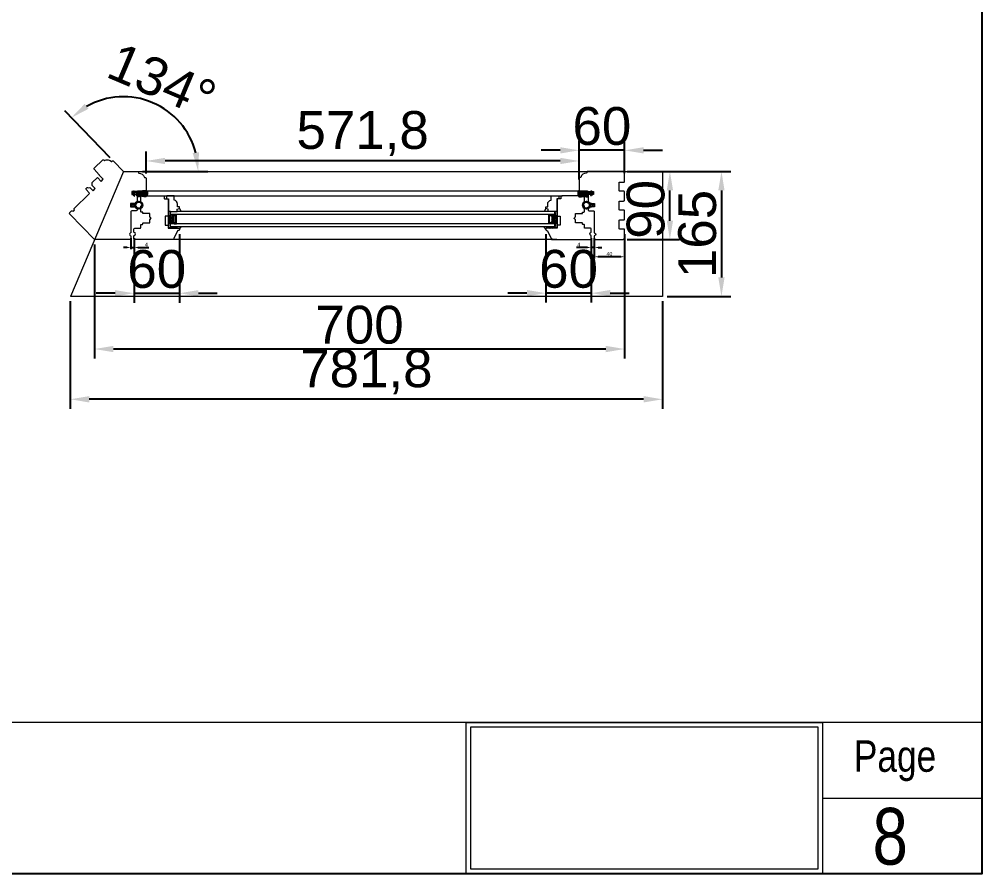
# Model space of a CAD drawing. Header units: millimetres. Extents: x 0 to 182016, y 11 to 3710.
# Drawn here: x 45855 to 47126, y 11 to 1140 of the extents above; entities that cross this region are included whole.
import ezdxf

# ---------------------------------------------------------------- set-up
doc = ezdxf.new("R2010")
doc.units = ezdxf.units.MM
doc.linetypes.add('ACAD_ISO03W100', pattern=[30, 12, -18])
for name, color, linetype, lineweight in [('Matmenys', 10, 'Continuous', 20), ('OTHER', 251, 'Continuous', 13), ('Stakta', 7, 'Continuous', 25), ('Testinės profilio linijos', 7, 'Continuous', 5)]:
    doc.layers.add(name, color=color, linetype=linetype, lineweight=lineweight)
doc.layers.add('Stiklo paketas', color=7, linetype='Continuous')
doc.styles.get("Standard").update_dxf_attribs({"font": 'arial.ttf'})
doc.dimstyles.new('2', dxfattribs={"dimscale": 2, "dimtxt": 2.5, "dimasz": 2.5, "dimexe": 1.25, "dimexo": 0.625, "dimtad": 1, "dimtxsty": 'Standard', "dimcen": 2.5, "dimadec": 0, "dimazin": 0, "dimtfac": 1, "dimtmove": 0, "dimatfit": 3, "dimfxl": 1, "dimarcsym": 0})
doc.dimstyles.new('Padidinti matmenys', dxfattribs={"dimscale": 10, "dimtxt": 5, "dimasz": 2.5, "dimexe": 1.25, "dimexo": 0.625, "dimtad": 1, "dimdec": 1, "dimtxsty": 'Standard', "dimcen": 2.5, "dimadec": 0, "dimazin": 0, "dimtfac": 1, "dimtdec": 1, "dimtmove": 0, "dimatfit": 3, "dimfxl": 1, "dimarcsym": 0})
picture_1 = doc.add_image_def('image1.jpeg', size_in_pixel=(1233, 506))

# ---------------------------------------------------------------- blocks, each defined once
blk = doc.blocks.new('*D1718')
at = {"layer": 'Defpoints', "color": 0, "transparency": 16777216}
for p in [(46614, 851.6), (46654, 857.1), (46614, 826)]:
    blk.add_point(p, dxfattribs=at)
at = {"layer": 'Matmenys', "color": 0, "lineweight": -2, "transparency": 16777216}
for p, q in [((46654, 855.9), (46654, 823.5)), ((46614, 850.4), (46614, 823.5)), ((46649, 826), (46619, 826))]:
    blk.add_line(p, q, dxfattribs=at)
at = {"layer": 'Matmenys', "color": 0, "transparency": 16777216}
for points in [[(46619, 826.8), (46619, 825.1), (46614, 826)], [(46649, 826.8), (46649, 825.1), (46654, 826)]]:
    blk.add_solid(points, dxfattribs=at)
at = {"layer": 'Matmenys', "color": 0, "lineweight": 5, "transparency": 16777216, "insert": (46634, 829.8), "char_height": 5, "attachment_point": 5}
blk.add_mtext('40', dxfattribs=at)
blk = doc.blocks.new('*D1719')
at = {"color": 0, "lineweight": -2, "transparency": 16777216}
for p, q in [((46594, 927.9), (46594, 979.1)), ((46654, 936.4), (46654, 979.1)), ((46569, 966.6), (46544, 966.6)), ((46654, 966.6), (46594, 966.6)), ((46679, 966.6), (46704, 966.6))]:
    blk.add_line(p, q, dxfattribs=at)
at = {"color": 0, "transparency": 16777216}
for points in [[(46569, 970.7), (46569, 962.4), (46594, 966.6)], [(46679, 970.7), (46679, 962.4), (46654, 966.6)]]:
    blk.add_solid(points, dxfattribs=at)
at = {"layer": 'Defpoints', "color": 0, "transparency": 16777216}
for p in [(46594, 966.6), (46654, 930.1), (46594, 921.6)]:
    blk.add_point(p, dxfattribs=at)
at = {"color": 0, "lineweight": 5, "transparency": 16777216, "insert": (46624, 998.4), "char_height": 50, "attachment_point": 5}
blk.add_mtext('60', dxfattribs=at)
blk = doc.blocks.new('*D1720')
at = {"color": 0, "lineweight": -2, "transparency": 16777216}
for p, q in [((46550, 855.9), (46550, 765.4)), ((46610, 845.6), (46610, 765.4)), ((46525, 777.9), (46500, 777.9)), ((46610, 777.9), (46550, 777.9)), ((46635, 777.9), (46660, 777.9))]:
    blk.add_line(p, q, dxfattribs=at)
at = {"color": 0, "transparency": 16777216}
for points in [[(46525, 782.1), (46525, 773.8), (46550, 777.9)], [(46635, 782.1), (46635, 773.8), (46610, 777.9)]]:
    blk.add_solid(points, dxfattribs=at)
at = {"layer": 'Defpoints', "color": 0, "transparency": 16777216}
for p in [(46550, 862.1), (46610, 851.9), (46550, 777.9)]:
    blk.add_point(p, dxfattribs=at)
at = {"color": 0, "lineweight": 5, "transparency": 16777216, "insert": (46580, 809.7), "char_height": 50, "attachment_point": 5}
blk.add_mtext('60', dxfattribs=at)
blk = doc.blocks.new('*D1721')
at = {"color": 0, "lineweight": -2, "transparency": 16777216}
for p, q in [((46657.2, 938.6), (46726.3, 938.6)), ((46713.8, 873.6), (46713.8, 913.6)), ((46657.2, 848.6), (46726.3, 848.6))]:
    blk.add_line(p, q, dxfattribs=at)
at = {"color": 0, "transparency": 16777216}
for points in [[(46709.7, 913.6), (46718, 913.6), (46713.8, 938.6)], [(46709.7, 873.6), (46718, 873.6), (46713.8, 848.6)]]:
    blk.add_solid(points, dxfattribs=at)
at = {"layer": 'Defpoints', "color": 0, "transparency": 16777216}
for p in [(46651, 938.6), (46713.8, 938.6), (46651, 848.6)]:
    blk.add_point(p, dxfattribs=at)
at = {"color": 0, "lineweight": 5, "transparency": 16777216, "insert": (46682, 888.6), "char_height": 50, "attachment_point": 5, "rotation": 90}
blk.add_mtext('90', dxfattribs=at)
blk = doc.blocks.new('*D1722')
at = {"layer": 'Defpoints', "color": 0, "transparency": 16777216}
for p in [(46610, 851.9), (46614, 851.6), (46610, 838.3)]:
    blk.add_point(p, dxfattribs=at)
at = {"layer": 'Matmenys', "color": 0, "lineweight": -2, "transparency": 16777216}
for p, q in [((46610, 850.6), (46610, 835.8)), ((46614, 850.4), (46614, 835.8)), ((46605, 838.3), (46590.6, 838.3)), ((46614, 838.3), (46610, 838.3)), ((46619, 838.3), (46624, 838.3))]:
    blk.add_line(p, q, dxfattribs=at)
at = {"layer": 'Matmenys', "color": 0, "transparency": 16777216}
for points in [[(46605, 839.1), (46605, 837.4), (46610, 838.3)], [(46619, 839.1), (46619, 837.4), (46614, 838.3)]]:
    blk.add_solid(points, dxfattribs=at)
at = {"layer": 'Matmenys', "color": 0, "lineweight": 5, "transparency": 16777216, "insert": (46593.5, 842), "char_height": 5, "attachment_point": 5}
blk.add_mtext('4', dxfattribs=at)
blk = doc.blocks.new('*D1723')
at = {"color": 0, "lineweight": -2, "transparency": 16777216}
for p, q in [((46066.2, 855.9), (46066.2, 765.3)), ((46006.2, 845.6), (46006.2, 765.3)), ((45981.2, 777.8), (45956.2, 777.8)), ((46006.2, 777.8), (46066.2, 777.8)), ((46091.2, 777.8), (46116.2, 777.8))]:
    blk.add_line(p, q, dxfattribs=at)
at = {"color": 0, "transparency": 16777216}
for points in [[(45981.2, 781.9), (45981.2, 773.6), (46006.2, 777.8)], [(46091.2, 781.9), (46091.2, 773.6), (46066.2, 777.8)]]:
    blk.add_solid(points, dxfattribs=at)
at = {"layer": 'Defpoints', "color": 0, "transparency": 16777216}
for p in [(46006.2, 851.9), (46066.2, 862.1), (46066.2, 777.8)]:
    blk.add_point(p, dxfattribs=at)
at = {"color": 0, "lineweight": 5, "transparency": 16777216, "insert": (46036.2, 809.5), "char_height": 50, "attachment_point": 5}
blk.add_mtext('60', dxfattribs=at)
blk = doc.blocks.new('*D1724')
at = {"layer": 'Defpoints', "color": 0, "transparency": 16777216}
for p in [(46002.2, 851.6), (46006.2, 851.6), (46006.2, 838.3)]:
    blk.add_point(p, dxfattribs=at)
at = {"layer": 'Matmenys', "color": 0, "lineweight": -2, "transparency": 16777216}
for p, q in [((46002.2, 850.4), (46002.2, 835.8)), ((46006.2, 850.4), (46006.2, 835.8)), ((45997.2, 838.3), (45992.2, 838.3)), ((46002.2, 838.3), (46006.2, 838.3)), ((46011.2, 838.3), (46025.6, 838.3))]:
    blk.add_line(p, q, dxfattribs=at)
at = {"layer": 'Matmenys', "color": 0, "transparency": 16777216}
for points in [[(45997.2, 839.1), (45997.2, 837.4), (46002.2, 838.3)], [(46011.2, 839.1), (46011.2, 837.4), (46006.2, 838.3)]]:
    blk.add_solid(points, dxfattribs=at)
at = {"layer": 'Matmenys', "color": 0, "lineweight": 5, "transparency": 16777216, "insert": (46022.6, 842), "char_height": 5, "attachment_point": 5}
blk.add_mtext('4', dxfattribs=at)
blk = doc.blocks.new('*D1727')
at = {"color": 0, "lineweight": -2, "transparency": 16777216}
for p, q in [((46022.2, 935.9), (46022.2, 965)), ((46594, 935.9), (46594, 965)), ((46569, 952.5), (46047.2, 952.5))]:
    blk.add_line(p, q, dxfattribs=at)
at = {"color": 0, "transparency": 16777216}
for points in [[(46047.2, 956.7), (46047.2, 948.4), (46022.2, 952.5)], [(46569, 956.7), (46569, 948.4), (46594, 952.5)]]:
    blk.add_solid(points, dxfattribs=at)
at = {"layer": 'Defpoints', "color": 0, "transparency": 16777216}
for p in [(46022.2, 952.5), (46022.2, 929.6), (46594, 929.6)]:
    blk.add_point(p, dxfattribs=at)
at = {"color": 0, "lineweight": 5, "transparency": 16777216, "insert": (46308.1, 988.8), "char_height": 50, "attachment_point": 5}
blk.add_mtext('571,8', dxfattribs=at)
blk = doc.blocks.new('*D2090')
at = {"color": 0, "lineweight": -2, "transparency": 16777216}
for p, q in [((46710.2, 938.6), (46794.4, 938.6)), ((46781.9, 913.6), (46781.9, 798.6)), ((46710.2, 773.6), (46794.4, 773.6))]:
    blk.add_line(p, q, dxfattribs=at)
at = {"color": 0, "transparency": 16777216}
for points in [[(46777.7, 913.6), (46786, 913.6), (46781.9, 938.6)], [(46777.7, 798.6), (46786, 798.6), (46781.9, 773.6)]]:
    blk.add_solid(points, dxfattribs=at)
at = {"layer": 'Defpoints', "color": 0, "transparency": 16777216}
for p in [(46704, 938.6), (46704, 773.6), (46781.9, 773.6)]:
    blk.add_point(p, dxfattribs=at)
at = {"color": 0, "lineweight": 5, "transparency": 16777216, "insert": (46750.1, 856.1), "char_height": 50, "attachment_point": 5, "rotation": 90}
blk.add_mtext('165', dxfattribs=at)
blk = doc.blocks.new('*D1728')
at = {"color": 0, "lineweight": -2, "transparency": 16777216}
for p, q in [((45954, 842.4), (45954, 691.6)), ((46654, 845.4), (46654, 691.6)), ((46629, 704.1), (45979, 704.1))]:
    blk.add_line(p, q, dxfattribs=at)
at = {"color": 0, "transparency": 16777216}
for points in [[(45979, 708.3), (45979, 699.9), (45954, 704.1)], [(46629, 708.3), (46629, 699.9), (46654, 704.1)]]:
    blk.add_solid(points, dxfattribs=at)
at = {"layer": 'Defpoints', "color": 0, "transparency": 16777216}
for p in [(46654, 851.6), (45954, 848.6), (45954, 704.1)]:
    blk.add_point(p, dxfattribs=at)
at = {"color": 0, "lineweight": 5, "transparency": 16777216, "insert": (46304, 735.9), "char_height": 50, "attachment_point": 5}
blk.add_mtext('700', dxfattribs=at)
blk = doc.blocks.new('*D2092')
at = {"color": 0, "lineweight": -2, "ltscale": 0.1, "transparency": 16777216}
for p, q in [((45974.6, 956.8), (45914.8, 1018.7)), ((46017.4, 938.6), (46103.5, 938.6))]:
    blk.add_line(p, q, dxfattribs=at)
blk.add_arc((45992.2, 938.6), 98.8, 14.5306, 119.4694, dxfattribs=at)
at = {"color": 0, "ltscale": 0.1, "transparency": 16777216}
for points in [[(45946, 1021.4), (45941.1, 1028), (45923.5, 1009.7)], [(46092, 964), (46083.7, 962.9), (46091, 938.6)]]:
    blk.add_solid(points, dxfattribs=at)
at = {"layer": 'Defpoints', "color": 0, "ltscale": 0.1, "transparency": 16777216}
for p in [(46062.5, 1008.1), (45979, 952.3), (45992.2, 938.6), (45992.2, 938.6), (46011.2, 938.6)]:
    blk.add_point(p, dxfattribs=at)
at = {"color": 0, "ltscale": 0.1, "transparency": 16777216, "insert": (46043.2, 1058.9), "char_height": 50, "attachment_point": 5, "rotation": 337}
blk.add_mtext('134°', dxfattribs=at)
blk = doc.blocks.new('*D2093')
at = {"color": 0, "lineweight": -2, "ltscale": 0.1, "transparency": 16777216}
for p, q in [((45922.1, 767.4), (45922.1, 625.2)), ((46704, 767.4), (46704, 625.2)), ((46679, 637.7), (45947.1, 637.7))]:
    blk.add_line(p, q, dxfattribs=at)
at = {"color": 0, "ltscale": 0.1, "transparency": 16777216}
for points in [[(45947.1, 641.9), (45947.1, 633.5), (45922.1, 637.7)], [(46679, 641.9), (46679, 633.5), (46704, 637.7)]]:
    blk.add_solid(points, dxfattribs=at)
at = {"layer": 'Defpoints', "color": 0, "ltscale": 0.1, "transparency": 16777216}
for p in [(45922.1, 773.6), (46704, 773.6), (45922.1, 637.7)]:
    blk.add_point(p, dxfattribs=at)
at = {"color": 0, "ltscale": 0.1, "transparency": 16777216, "insert": (46313, 674), "char_height": 50, "attachment_point": 5}
blk.add_mtext('781,8', dxfattribs=at)

msp = doc.modelspace()

# ---------------------------------------------------------------- hatches: boundary and pattern name
at = {"lineweight": 0}
h = msp.add_hatch(dxfattribs=at)
h.set_pattern_fill('HEX', color=256, scale=0.25, angle=90, style=0)
h.set_pattern_definition([(90, (23999.5813, -12037.7661), (1.374815, -4e-16), [0.79375, -1.5875]), (330, (23999.5813, -12037.7661), (-0.6874075, -1.190624716), [0.79375, -1.5875]), (30, (23999.5813, -12036.9724), (0.6874075, -1.190624716), [0.79375, -1.5875])])
h.paths.add_polyline_path([(46054.1688712, 869.6421489), (46059.1688712, 869.6421489), (46057.1688712, 871.6421489), (46057.1688712, 879.6421489), (46059.1688712, 881.6421489), (46054.1688712, 881.642858)])
h = msp.add_hatch(dxfattribs=at)
h.set_pattern_fill('JIS_WOOD', color=256, angle=90, style=0)
h.set_pattern_definition([(45, (23999.58135, -12037.76614), (0.5, -0.5), [])])
h.paths.add_polyline_path([(46057.1688712, 879.6421489), (46057.1688712, 871.6421489), (46059.1688712, 869.6421489), (46062.1688712, 869.6421489), (46062.1866047, 881.6787315), (46059.1688712, 881.6421489)])
h.paths.add_polyline_path([(46058.1688712, 872.0563625), (46058.1688712, 879.2279353), (46059.5830848, 880.6421489), (46061.1688712, 880.6421489), (46061.1688712, 870.6421489), (46059.5830848, 870.6421489)], flags=16)
h = msp.add_hatch(dxfattribs=at)
h.set_pattern_fill('JIS_WOOD', color=256, angle=90, style=0)
h.set_pattern_definition([(45, (23895.29254, -12037.76614), (0.5, -0.5), [])])
h.paths.add_polyline_path([(46558.957768, 879.6421489), (46558.957768, 871.6421489), (46556.957768, 869.6421489), (46553.957768, 869.6421489), (46553.9400346, 881.6787315), (46556.957768, 881.6421489)])
h.paths.add_polyline_path([(46557.957768, 872.0563625), (46557.957768, 879.2279353), (46556.5435544, 880.6421489), (46554.957768, 880.6421489), (46554.957768, 870.6421489), (46556.5435544, 870.6421489)], flags=16)
h = msp.add_hatch(dxfattribs=at)
h.set_pattern_fill('HEX', color=256, scale=0.25, angle=90, style=0)
h.set_pattern_definition([(90, (23895.2925, -12037.7661), (1.374815, -4e-16), [0.79375, -1.5875]), (330, (23895.2925, -12037.7661), (-0.6874075, -1.190624716), [0.79375, -1.5875]), (30, (23895.2925, -12036.9724), (0.6874075, -1.190624716), [0.79375, -1.5875])])
h.paths.add_polyline_path([(46561.957768, 869.6421489), (46556.957768, 869.6421489), (46558.957768, 871.6421489), (46558.957768, 879.6421489), (46556.957768, 881.6421489), (46561.957768, 881.642858)])
at = {"lineweight": 0, "ltscale": 0.5}
h = msp.add_hatch(dxfattribs=at)
h.set_pattern_fill('ANSI37', color=256, scale=0.5, angle=90, style=0)
h.set_pattern_definition([(135, (42343.3524, 863.6429), (-1.122532, -1.122532), []), (225, (42343.3524, 863.6429), (1.122532, -1.122532), [])])
h.paths.add_polyline_path([(46063.1688712, 865.642858), (46054.1688712, 865.642858), (46054.1688712, 863.642858), (46063.1688712, 863.642858)])
h = msp.add_hatch(dxfattribs=at)
h.set_pattern_fill('ANSI37', color=256, scale=0.5, angle=90, style=0)
h.set_pattern_definition([(135, (42239.0636, 863.6429), (-1.122532, -1.122532), []), (225, (42239.0636, 863.6429), (1.122532, -1.122532), [])])
h.paths.add_polyline_path([(46552.957768, 865.642858), (46561.957768, 865.642858), (46561.957768, 863.642858), (46552.957768, 863.642858)])
at = {"layer": 'Matmenys'}
h = msp.add_hatch(dxfattribs=at)
h.set_pattern_fill('ANSI37', color=252, scale=0.5, angle=-93.5893456117, style=0)
h.set_pattern_definition([(311.4106544, (39217.3152, -271281.5436), (1.190606082, 1.0500540025), []), (41.4106544, (39217.3152, -271281.5436), (-1.0500540025, 1.190606082), [])])
edge = h.paths.add_edge_path()
edge.add_arc((46020.2547194, 911.7625878), 0.1, 363.5893456117, 453.5893456117, ccw=False)
edge.add_line((46020.3545233, 911.7688483), (46020.4516065, 910.2211625))
edge.add_arc((46020.701116, 910.2368138), 0.25, 183.5893456117, 363.5893456117)
edge.add_line((46020.9506256, 910.252465), (46020.82224, 912.29917))
edge.add_arc((46020.7224361, 912.2929095), 0.1, 363.5893456117, 453.589345619)
edge.add_line((46020.7161756, 912.3927133), (46020.7114307, 912.4683563))
edge.add_line((46020.7114307, 912.4683563), (46022.6932316, 912.5926707))
edge.add_spline(control_points=[(46022.6932316, 912.5926707), (46022.7723901, 912.5808683), (46022.8423817, 912.5696928), (46022.9261325, 912.5478989), (46022.9496969, 912.538513), (46022.9735799, 912.5258182), (46022.9816395, 912.5195689), (46023.0061273, 912.4939801), (46023.0250202, 912.4647431), (46023.0587235, 912.3604233), (46023.0718455, 912.2874911), (46023.0915476, 912.0345081), (46023.0810493, 911.8206739), (46023.0617212, 911.3781955), (46023.0572458, 911.1588666), (46023.0561696, 910.7389757), (46023.0592016, 910.5358896), (46023.071912, 909.9456823), (46023.0850885, 909.5776321), (46023.0848268, 908.8244507), (46023.0663305, 908.4477009), (46022.9631441, 907.8545964), (46022.9032501, 907.6270254), (46022.7502145, 907.2299242), (46022.6674651, 907.0581366), (46022.4634649, 906.7169688), (46022.3433501, 906.5507662), (46022.075905, 906.2596064), (46021.9282313, 906.1360264), (46021.6470468, 905.9763077), (46021.5117505, 905.9287538), (46021.2104517, 905.8691488), (46021.0468517, 905.8584455), (46020.4622549, 905.8721894), (46019.9983393, 905.9669436), (46019.1058432, 906.1386858), (46018.6787629, 906.2223804), (46017.6004143, 906.4335667), (46016.9423637, 906.5673008), (46015.9492618, 906.6922268), (46015.6456607, 906.7227207), (46015.0236171, 906.7470561), (46014.707713, 906.7395154), (46014.1585048, 906.6546311), (46013.9224214, 906.5932924), (46013.52177, 906.4208321), (46013.3631374, 906.3259836), (46013.0644787, 906.1417152), (46012.9230214, 906.0518577), (46012.6212385, 905.8957746), (46012.4561858, 905.8258045), (46012.0910641, 905.7060733), (46011.890114, 905.6630707), (46011.5506974, 905.639172), (46011.4087119, 905.6523778), (46011.2134912, 905.7124171), (46011.1481634, 905.7491573), (46011.0214401, 905.8577064), (46010.9622622, 905.9297725), (46010.8051847, 906.1938601), (46010.723685, 906.4349684), (46010.6070677, 906.9853794), (46010.5705362, 907.2935745), (46010.5172647, 907.8897923), (46010.4980422, 908.1773433), (46010.4546828, 908.7078331), (46010.4325466, 908.9560916), (46010.3963323, 909.3608939), (46010.3822458, 909.5182972), (46010.3541238, 909.8422296), (46010.3390877, 910.0205469), (46010.2708027, 910.3234139), (46010.2351677, 910.4412359), (46010.1395709, 910.6537147), (46010.086424, 910.7476295), (46009.9677832, 910.8928232), (46009.912161, 910.9478414), (46009.7883938, 911.0369333), (46009.7247667, 911.0698127), (46009.6059027, 911.1179809), (46009.5488257, 911.1348622), (46009.4482453, 911.1608061), (46009.4038497, 911.1705236), (46009.3628534, 911.1795596)], knot_values=[0, 0, 0, 0, 0.2245066002, 0.2245066002, 0.377043448, 0.377043448, 0.5295802957, 0.5295802957, 0.8082977366, 0.8082977366, 1.0870151774, 1.0870151774, 1.6244414062, 1.6244414062, 2.161867635, 2.161867635, 2.6992938638, 2.6992938638, 3.7741463214, 3.7741463214, 5.0334406395, 5.0334406395, 5.8656302806, 5.8656302806, 6.5060139406, 6.5060139406, 7.1463976006, 7.1463976006, 7.7996240151, 7.7996240151, 8.3563201169, 8.3563201169, 8.9130162187, 8.9130162187, 10.239934143, 10.239934143, 11.5668520673, 11.5668520673, 13.5970761059, 13.5970761059, 14.4582175179, 14.4582175179, 15.3193589298, 15.3193589298, 15.9856015553, 15.9856015553, 16.5061017172, 16.5061017172, 17.0266018791, 17.0266018791, 17.547102041, 17.547102041, 18.1672448488, 18.1672448488, 18.7176261004, 18.7176261004, 19.1465766047, 19.1465766047, 19.5755271091, 19.5755271091, 20.3898249977, 20.3898249977, 21.2041228863, 21.2041228863, 21.9655448497, 21.9655448497, 22.7269668131, 22.7269668131, 23.2229068178, 23.2229068178, 23.7188468224, 23.7188468224, 24.0184411081, 24.0184411081, 24.2549295987, 24.2549295987, 24.4119994701, 24.4119994701, 24.5501072405, 24.5501072405, 24.6882150108, 24.6882150108, 24.8099116426, 24.8099116426, 24.8099116426, 24.8099116426], degree=3, periodic=0)
edge.add_line((46009.3628534, 911.1795596), (46020.2484589, 911.8623916))
h = msp.add_hatch(dxfattribs=at)
h.set_pattern_fill('ANSI37', color=252, scale=0.5, angle=-180, style=0)
h.set_pattern_definition([(225, (-217077.8418, -1098570.0491), (1.1225320151, -1.1225320151), []), (315, (-217077.8418, -1098570.0491), (1.1225320151, 1.1225320151), [])])
edge = h.paths.add_edge_path()
edge.add_arc((46595.8719198, 911.7625878), 0.1, 86.4106543883, 176.4106543883)
edge.add_line((46595.772116, 911.7688483), (46595.6750328, 910.2211625))
edge.add_arc((46595.4255232, 910.2368138), 0.25, 176.4106543883, 356.4106543883, ccw=False)
edge.add_line((46595.1760136, 910.252465), (46595.3043993, 912.29917))
edge.add_arc((46595.4042031, 912.2929095), 0.1, 86.410654381, 176.4106543883, ccw=False)
edge.add_line((46595.4104636, 912.3927133), (46595.4152085, 912.4683563))
edge.add_line((46595.4152085, 912.4683563), (46593.4334076, 912.5926707))
edge.add_spline(control_points=[(46593.4334076, 912.5926707), (46593.3542491, 912.5808683), (46593.2842575, 912.5696928), (46593.2005067, 912.5478989), (46593.1769424, 912.538513), (46593.1530593, 912.5258182), (46593.1449997, 912.5195689), (46593.1205119, 912.4939801), (46593.101619, 912.4647431), (46593.0679157, 912.3604233), (46593.0547937, 912.2874911), (46593.0350916, 912.0345081), (46593.0455899, 911.8206739), (46593.0649181, 911.3781955), (46593.0693934, 911.1588666), (46593.0704696, 910.7389757), (46593.0674376, 910.5358896), (46593.0547272, 909.9456823), (46593.0415508, 909.5776321), (46593.0418125, 908.8244507), (46593.0603088, 908.4477009), (46593.1634951, 907.8545964), (46593.2233892, 907.6270254), (46593.3764248, 907.2299242), (46593.4591742, 907.0581366), (46593.6631743, 906.7169688), (46593.7832892, 906.5507662), (46594.0507343, 906.2596064), (46594.1984079, 906.1360264), (46594.4795925, 905.9763077), (46594.6148887, 905.9287538), (46594.9161876, 905.8691488), (46595.0797876, 905.8584455), (46595.6643844, 905.8721894), (46596.1282999, 905.9669436), (46597.020796, 906.1386858), (46597.4478763, 906.2223804), (46598.5262249, 906.4335667), (46599.1842755, 906.5673008), (46600.1773774, 906.6922268), (46600.4809785, 906.7227207), (46601.1030222, 906.7470561), (46601.4189262, 906.7395154), (46601.9681345, 906.6546311), (46602.2042179, 906.5932924), (46602.6048693, 906.4208321), (46602.7635018, 906.3259836), (46603.0621606, 906.1417152), (46603.2036178, 906.0518577), (46603.5054007, 905.8957746), (46603.6704534, 905.8258045), (46604.0355752, 905.7060733), (46604.2365252, 905.6630707), (46604.5759419, 905.639172), (46604.7179273, 905.6523778), (46604.913148, 905.7124171), (46604.9784758, 905.7491573), (46605.1051992, 905.8577064), (46605.164377, 905.9297725), (46605.3214546, 906.1938601), (46605.4029543, 906.4349684), (46605.5195716, 906.9853794), (46605.5561031, 907.2935745), (46605.6093746, 907.8897923), (46605.628597, 908.1773433), (46605.6719565, 908.7078331), (46605.6940926, 908.9560916), (46605.730307, 909.3608939), (46605.7443934, 909.5182972), (46605.7725155, 909.8422296), (46605.7875516, 910.0205469), (46605.8558366, 910.3234139), (46605.8914716, 910.4412359), (46605.9870683, 910.6537147), (46606.0402153, 910.7476295), (46606.158856, 910.8928232), (46606.2144782, 910.9478414), (46606.3382454, 911.0369333), (46606.4018725, 911.0698127), (46606.5207365, 911.1179809), (46606.5778136, 911.1348622), (46606.678394, 911.1608061), (46606.7227896, 911.1705236), (46606.7637859, 911.1795596)], knot_values=[0, 0, 0, 0, 0.2245066002, 0.2245066002, 0.377043448, 0.377043448, 0.5295802957, 0.5295802957, 0.8082977366, 0.8082977366, 1.0870151774, 1.0870151774, 1.6244414062, 1.6244414062, 2.161867635, 2.161867635, 2.6992938638, 2.6992938638, 3.7741463214, 3.7741463214, 5.0334406395, 5.0334406395, 5.8656302806, 5.8656302806, 6.5060139406, 6.5060139406, 7.1463976006, 7.1463976006, 7.7996240151, 7.7996240151, 8.3563201169, 8.3563201169, 8.9130162187, 8.9130162187, 10.239934143, 10.239934143, 11.5668520673, 11.5668520673, 13.5970761059, 13.5970761059, 14.4582175179, 14.4582175179, 15.3193589298, 15.3193589298, 15.9856015553, 15.9856015553, 16.5061017172, 16.5061017172, 17.0266018791, 17.0266018791, 17.547102041, 17.547102041, 18.1672448488, 18.1672448488, 18.7176261004, 18.7176261004, 19.1465766047, 19.1465766047, 19.5755271091, 19.5755271091, 20.3898249977, 20.3898249977, 21.2041228863, 21.2041228863, 21.9655448497, 21.9655448497, 22.7269668131, 22.7269668131, 23.2229068178, 23.2229068178, 23.7188468224, 23.7188468224, 24.0184411081, 24.0184411081, 24.2549295987, 24.2549295987, 24.4119994701, 24.4119994701, 24.5501072405, 24.5501072405, 24.6882150108, 24.6882150108, 24.8099116426, 24.8099116426, 24.8099116426, 24.8099116426], degree=3, periodic=0)
edge.add_line((46606.7637859, 911.1795596), (46595.8781803, 911.8623916))

# ---------------------------------------------------------------- linework, layer by layer
at = {"lineweight": 5}
for p, q in [((45992.1688712, 938.642858), (45922.1305266, 773.642858)), ((46703.957768, 938.642858), (46703.957768, 773.642858)), ((46703.957768, 773.642858), (45922.1305266, 773.642858))]:
    msp.add_line(p, q, dxfattribs=at)
for p, q in [((46005.7609843, 912.4564378), (46004.730643, 911.3899731)), ((46004.730643, 911.3899731), (46004.7619455, 910.8909539)), ((46004.7619455, 910.8909539), (46004.9092314, 910.9001929)), ((46004.9092314, 910.9001929), (46005.8926779, 906.5531024)), ((46005.4146938, 910.9318995), (46020.2484589, 911.8623916)), ((46005.4146938, 910.9318995), (46005.6518887, 909.8834364)), ((46006.508625, 912.5033358), (46005.4579117, 911.4355932)), ((46005.4579117, 911.4355932), (46020.7161756, 912.3927133)), ((46005.6518887, 909.8834364), (46006.1395647, 909.9937638)), ((46005.7609843, 912.4564378), (46006.508625, 912.5033358)), ((46005.8926779, 906.5531024), (46006.8680299, 906.7737573)), ((46006.1395647, 909.9937638), (46006.8680299, 906.7737573)), ((46020.3545233, 911.7688483), (46020.4516065, 910.2211625)), ((46020.7161756, 912.3927133), (46020.7114307, 912.4683563)), ((46020.82224, 912.29917), (46020.9506256, 910.252465)), ((46595.3043993, 912.29917), (46595.1760136, 910.252465)), ((46595.4104636, 912.3927133), (46595.4152085, 912.4683563)), ((46610.6687275, 911.4355932), (46595.4104636, 912.3927133)), ((46595.772116, 911.7688483), (46595.6750328, 910.2211625)), ((46610.7119454, 910.9318995), (46595.8781803, 911.8623916)), ((46609.9870746, 909.9937638), (46609.2586094, 906.7737573)), ((46610.2339613, 906.5531024), (46609.2586094, 906.7737573)), ((46610.3656549, 912.4564378), (46609.6180143, 912.5033358)), ((46609.6180143, 912.5033358), (46610.6687275, 911.4355932)), ((46610.4747506, 909.8834364), (46609.9870746, 909.9937638)), ((46611.2174078, 910.9001929), (46610.2339613, 906.5531024)), ((46610.3656549, 912.4564378), (46611.3959962, 911.3899731)), ((46610.7119454, 910.9318995), (46610.4747506, 909.8834364)), ((46611.3646938, 910.8909539), (46611.2174078, 910.9001929)), ((46611.3959962, 911.3899731), (46611.3646938, 910.8909539))]:
    msp.add_line(p, q)
at = {"color": 1}
for p, q in [((46022.7374718, 912.8893907), (46007.4126564, 911.928096)), ((46022.6932316, 912.5926707), (46007.4582869, 911.6370134)), ((46009.2982806, 910.8865914), (46007.5378293, 910.7761619)), ((46593.3891674, 912.8893907), (46608.7139828, 911.928096)), ((46593.4334076, 912.5926707), (46608.6683524, 911.6370134)), ((46606.8283587, 910.8865914), (46608.58881, 910.7761619))]:
    msp.add_line(p, q, dxfattribs=at)
at = {"lineweight": 0}
for p, q in [((46054.1688712, 885.6421489), (46051.1688712, 864.6421489)), ((46051.1688712, 885.6421489), (46054.1688712, 864.6421489)), ((46066.1688712, 889.642858), (46068.4555363, 885.642858)), ((46549.957768, 889.642858), (46547.6711029, 885.642858)), ((46561.957768, 885.6421489), (46564.957768, 864.6421489)), ((46564.957768, 885.6421489), (46561.957768, 864.6421489)), ((46054.1688712, 863.642858), (46054.1688712, 866.642858)), ((46063.1688712, 863.642858), (46063.1688712, 865.642858)), ((46066.1688712, 862.642858), (46068.4555363, 865.642858)), ((46549.957768, 862.642858), (46547.6711029, 865.642858)), ((46552.957768, 863.642858), (46552.957768, 865.642858)), ((46561.957768, 863.642858), (46561.957768, 866.642858)), ((47125.5945936, 210.9357406), (43425.1343092, 210.9357406)), ((46915.2536132, 110.9233004), (47125.5945936, 110.9233004))]:
    msp.add_line(p, q, dxfattribs=at)
msp.add_lwpolyline([(47125.5945936, 3710.4502728), (47125.5945936, 10.9108603), (41626.2792508, 10.9108603), (41626.2792508, 3710.4502728)], close=True)
for points in [[(46059.1688712, 900.642858), (46059.1688712, 906.642858), (46050.1688712, 906.642858, 0.4142135624), (46049.1688712, 905.642858), (46049.1688712, 902.642858), (46051.6688712, 902.642858), (46051.6688712, 885.642858), (46063.1688712, 885.642858), (46063.1688712, 888.642858), (46066.1688712, 889.642858), (46066.1688712, 892.142858), (46063.6688712, 892.142858), (46063.6688712, 895.6679208, 0.3851703882), (46059.1688712, 900.642858)], [(46556.957768, 900.642858), (46556.957768, 906.642858), (46565.957768, 906.642858, -0.4142135624), (46566.957768, 905.642858), (46566.957768, 902.642858), (46564.457768, 902.642858), (46564.457768, 885.642858), (46552.957768, 885.642858), (46552.957768, 888.642858), (46549.957768, 889.642858), (46549.957768, 892.142858), (46552.457768, 892.142858), (46552.457768, 895.6679208, -0.3851703882), (46556.957768, 900.642858)]]:
    msp.add_lwpolyline(points, format="xyb", dxfattribs=at)
for points in [[(46051.1688712, 885.6421489), (46051.1688712, 864.6421489), (46054.1688712, 864.6421489), (46054.1688712, 885.6421489)], [(46057.1688712, 879.6421489), (46057.1688712, 871.6421489), (46059.1688712, 869.6421489), (46062.1688712, 869.6421489), (46062.1688712, 881.6421489), (46059.1688712, 881.6421489)], [(46058.1688712, 879.2279353), (46058.1688712, 872.0563625), (46059.5830848, 870.6421489), (46061.1688712, 870.6421489), (46061.1688712, 880.6421489), (46059.5830848, 880.6421489)], [(46558.957768, 879.6421489), (46558.957768, 871.6421489), (46556.957768, 869.6421489), (46553.957768, 869.6421489), (46553.957768, 881.6421489), (46556.957768, 881.6421489)], [(46557.957768, 879.2279353), (46557.957768, 872.0563625), (46556.5435544, 870.6421489), (46554.957768, 870.6421489), (46554.957768, 880.6421489), (46556.5435544, 880.6421489)], [(46564.957768, 885.6421489), (46564.957768, 864.6421489), (46561.957768, 864.6421489), (46561.957768, 885.6421489)]]:
    msp.add_lwpolyline(points, close=True, dxfattribs=at)
at = {"lineweight": 5}
msp.add_lwpolyline([(46444.9422456, 10.9108603), (46444.9422456, 210.9357406), (46915.2536132, 210.9357406), (46915.2536132, 10.9108603), (46430.7153315, 10.9108603)], dxfattribs=at)
at = {"color": 18, "linetype": 'ByBlock', "true_color": 0x000000}
for centre, radius in [((46012.5613854, 894.1417924), 4.85), ((46012.5613854, 894.1417924), 4.25), ((46603.5652539, 894.1417924), 4.85), ((46603.5652539, 894.1417924), 4.25)]:
    msp.add_circle(centre, radius, dxfattribs=at)
for centre, radius, start, end in [((46020.2547194, 911.7625878), 0.1, 3.5893456092, 93.5893456125), ((46020.701116, 910.2368138), 0.25, 183.5893456092, 3.5893456092), ((46020.7224361, 912.2929095), 0.1, 3.5893456092, 93.5893456125), ((46595.4255232, 910.2368138), 0.25, 176.4106543908, 356.4106543908), ((46595.4042031, 912.2929095), 0.1, 86.4106543875, 176.4106543908), ((46595.8719198, 911.7625878), 0.1, 86.4106543875, 176.4106543908)]:
    msp.add_arc(centre, radius, start, end)
at = {"color": 1}
for points in [[(46022.7374718, 912.8893907), (46023.0989722, 912.798894), (46023.3685131, 911.5250355), (46022.8801237, 906.8326625), (46021.836926, 905.7426563), (46019.6734541, 905.7240399), (46017.9754143, 906.0544138), (46015.8099734, 906.4013301), (46013.7732517, 906.2019013), (46012.945007, 905.7257324), (46011.0904668, 905.445469), (46010.1980209, 908.1576475), (46010.0708534, 909.6365232), (46009.952882, 910.323791), (46009.6506764, 910.7656764), (46009.2982806, 910.8865914)], [(46593.3891674, 912.8893907), (46593.027667, 912.798894), (46592.7581262, 911.5250355), (46593.2465155, 906.8326625), (46594.2897133, 905.7426563), (46596.4531851, 905.7240399), (46598.1512249, 906.0544138), (46600.3166658, 906.4013301), (46602.3533875, 906.2019013), (46603.1816322, 905.7257324), (46605.0361724, 905.445469), (46605.9286183, 908.1576475), (46606.0557858, 909.6365232), (46606.1737572, 910.323791), (46606.4759629, 910.7656764), (46606.8283587, 910.8865914)]]:
    msp.add_spline(points, degree=3, dxfattribs=at)
for points in [[(46022.6932316, 912.5926707), (46022.7723901, 912.5808683), (46022.8423817, 912.5696928), (46022.9261325, 912.5478989), (46022.9496969, 912.538513), (46022.9735799, 912.5258182), (46022.9816395, 912.5195689), (46023.0061273, 912.4939801), (46023.0250202, 912.4647431), (46023.0587235, 912.3604233), (46023.0718455, 912.2874911), (46023.0915476, 912.0345081), (46023.0810493, 911.8206739), (46023.0617212, 911.3781955), (46023.0572458, 911.1588666), (46023.0561696, 910.7389757), (46023.0592016, 910.5358896), (46023.071912, 909.9456823), (46023.0850885, 909.5776321), (46023.0848268, 908.8244507), (46023.0663305, 908.4477009), (46022.9631441, 907.8545964), (46022.9032501, 907.6270254), (46022.7502145, 907.2299242), (46022.6674651, 907.0581366), (46022.4634649, 906.7169688), (46022.3433501, 906.5507662), (46022.075905, 906.2596064), (46021.9282313, 906.1360264), (46021.6470468, 905.9763077), (46021.5117505, 905.9287538), (46021.2104517, 905.8691488), (46021.0468517, 905.8584455), (46020.4622549, 905.8721894), (46019.9983393, 905.9669436), (46019.1058432, 906.1386858), (46018.6787629, 906.2223804), (46017.6004143, 906.4335667), (46016.9423637, 906.5673008), (46015.9492618, 906.6922268), (46015.6456607, 906.7227207), (46015.0236171, 906.7470561), (46014.707713, 906.7395154), (46014.1585048, 906.6546311), (46013.9224214, 906.5932924), (46013.52177, 906.4208321), (46013.3631374, 906.3259836), (46013.0644787, 906.1417152), (46012.9230214, 906.0518577), (46012.6212385, 905.8957746), (46012.4561858, 905.8258045), (46012.0910641, 905.7060733), (46011.890114, 905.6630707), (46011.5506974, 905.639172), (46011.4087119, 905.6523778), (46011.2134912, 905.7124171), (46011.1481634, 905.7491573), (46011.0214401, 905.8577064), (46010.9622622, 905.9297725), (46010.8051847, 906.1938601), (46010.723685, 906.4349684), (46010.6070677, 906.9853794), (46010.5705362, 907.2935745), (46010.5172647, 907.8897923), (46010.4980422, 908.1773433), (46010.4546828, 908.7078331), (46010.4325466, 908.9560916), (46010.3963323, 909.3608939), (46010.3822458, 909.5182972), (46010.3541238, 909.8422296), (46010.3390877, 910.0205469), (46010.2708027, 910.3234139), (46010.2351677, 910.4412359), (46010.1395709, 910.6537147), (46010.086424, 910.7476295), (46009.9677832, 910.8928232), (46009.912161, 910.9478414), (46009.7883938, 911.0369333), (46009.7247667, 911.0698127), (46009.6059027, 911.1179809), (46009.5488257, 911.1348622), (46009.4482453, 911.1608061), (46009.4038497, 911.1705236), (46009.3628534, 911.1795596)], [(46593.4334076, 912.5926707), (46593.3542491, 912.5808683), (46593.2842575, 912.5696928), (46593.2005067, 912.5478989), (46593.1769424, 912.538513), (46593.1530593, 912.5258182), (46593.1449997, 912.5195689), (46593.1205119, 912.4939801), (46593.101619, 912.4647431), (46593.0679157, 912.3604233), (46593.0547937, 912.2874911), (46593.0350916, 912.0345081), (46593.0455899, 911.8206739), (46593.0649181, 911.3781955), (46593.0693934, 911.1588666), (46593.0704696, 910.7389757), (46593.0674376, 910.5358896), (46593.0547272, 909.9456823), (46593.0415508, 909.5776321), (46593.0418125, 908.8244507), (46593.0603088, 908.4477009), (46593.1634951, 907.8545964), (46593.2233892, 907.6270254), (46593.3764248, 907.2299242), (46593.4591742, 907.0581366), (46593.6631743, 906.7169688), (46593.7832892, 906.5507662), (46594.0507343, 906.2596064), (46594.1984079, 906.1360264), (46594.4795925, 905.9763077), (46594.6148887, 905.9287538), (46594.9161876, 905.8691488), (46595.0797876, 905.8584455), (46595.6643844, 905.8721894), (46596.1282999, 905.9669436), (46597.020796, 906.1386858), (46597.4478763, 906.2223804), (46598.5262249, 906.4335667), (46599.1842755, 906.5673008), (46600.1773774, 906.6922268), (46600.4809785, 906.7227207), (46601.1030222, 906.7470561), (46601.4189262, 906.7395154), (46601.9681345, 906.6546311), (46602.2042179, 906.5932924), (46602.6048693, 906.4208321), (46602.7635018, 906.3259836), (46603.0621606, 906.1417152), (46603.2036178, 906.0518577), (46603.5054007, 905.8957746), (46603.6704534, 905.8258045), (46604.0355752, 905.7060733), (46604.2365252, 905.6630707), (46604.5759419, 905.639172), (46604.7179273, 905.6523778), (46604.913148, 905.7124171), (46604.9784758, 905.7491573), (46605.1051992, 905.8577064), (46605.164377, 905.9297725), (46605.3214546, 906.1938601), (46605.4029543, 906.4349684), (46605.5195716, 906.9853794), (46605.5561031, 907.2935745), (46605.6093746, 907.8897923), (46605.628597, 908.1773433), (46605.6719565, 908.7078331), (46605.6940926, 908.9560916), (46605.730307, 909.3608939), (46605.7443934, 909.5182972), (46605.7725155, 909.8422296), (46605.7875516, 910.0205469), (46605.8558366, 910.3234139), (46605.8914716, 910.4412359), (46605.9870683, 910.6537147), (46606.0402153, 910.7476295), (46606.158856, 910.8928232), (46606.2144782, 910.9478414), (46606.3382454, 911.0369333), (46606.4018725, 911.0698127), (46606.5207365, 911.1179809), (46606.5778136, 911.1348622), (46606.678394, 911.1608061), (46606.7227896, 911.1705236), (46606.7637859, 911.1795596)]]:
    msp.add_open_spline(points, degree=3, knots=[0, 0, 0, 0, 0.2245066002, 0.2245066002, 0.377043448, 0.377043448, 0.5295802957, 0.5295802957, 0.8082977366, 0.8082977366, 1.0870151774, 1.0870151774, 1.6244414062, 1.6244414062, 2.161867635, 2.161867635, 2.6992938638, 2.6992938638, 3.7741463214, 3.7741463214, 5.0334406395, 5.0334406395, 5.8656302806, 5.8656302806, 6.5060139406, 6.5060139406, 7.1463976006, 7.1463976006, 7.7996240151, 7.7996240151, 8.3563201169, 8.3563201169, 8.9130162187, 8.9130162187, 10.239934143, 10.239934143, 11.5668520673, 11.5668520673, 13.5970761059, 13.5970761059, 14.4582175179, 14.4582175179, 15.3193589298, 15.3193589298, 15.9856015553, 15.9856015553, 16.5061017172, 16.5061017172, 17.0266018791, 17.0266018791, 17.547102041, 17.547102041, 18.1672448488, 18.1672448488, 18.7176261004, 18.7176261004, 19.1465766047, 19.1465766047, 19.5755271091, 19.5755271091, 20.3898249977, 20.3898249977, 21.2041228863, 21.2041228863, 21.9655448497, 21.9655448497, 22.7269668131, 22.7269668131, 23.2229068178, 23.2229068178, 23.7188468224, 23.7188468224, 24.0184411081, 24.0184411081, 24.2549295987, 24.2549295987, 24.4119994701, 24.4119994701, 24.5501072405, 24.5501072405, 24.6882150108, 24.6882150108, 24.8099116426, 24.8099116426, 24.8099116426, 24.8099116426], dxfattribs=at)
at = {"layer": 'OTHER'}
for points in [[(46007.7581755, 893.5317663), (46006.3422667, 893.5317663), (46006.3422667, 891.8864849), (46005.8165845, 891.8864849), (46005.0732436, 893.5317663), (46004.2806239, 893.5317663), (46004.2806239, 891.8864849), (46004.0617331, 891.8864849), (46002.5588519, 894.1417924), (46004.0617331, 896.3971), (46004.2806239, 896.3971), (46004.2806239, 894.7518186), (46005.0732436, 894.7518186), (46005.8165845, 896.3971), (46006.3422667, 896.3971), (46006.3422667, 894.7518186), (46007.7581755, 894.7518186)], [(46608.3684637, 893.5317663), (46609.7843725, 893.5317663), (46609.7843725, 891.8864849), (46610.3100547, 891.8864849), (46611.0533957, 893.5317663), (46611.8460153, 893.5317663), (46611.8460153, 891.8864849), (46612.0649061, 891.8864849), (46613.5677873, 894.1417924), (46612.0649061, 896.3971), (46611.8460153, 896.3971), (46611.8460153, 894.7518186), (46611.0533957, 894.7518186), (46610.3100547, 896.3971), (46609.7843725, 896.3971), (46609.7843725, 894.7518186), (46608.3684637, 894.7518186)]]:
    msp.add_lwpolyline(points, dxfattribs=at)
at = {"layer": 'Stakta', "color": 18, "lineweight": 5, "true_color": 0x000000}
msp.add_line((46564.5606538, 848.642858), (46057.8517985, 848.642858), dxfattribs=at)
for points in [[(45953.9661378, 848.642858), (45921.5236931, 882.2379929, -0.4142135624), (45921.5607152, 884.3589902), (45923.7550686, 886.4780527, -0.3563939587), (45924.3853351, 886.5306285, 0.8164965809), (45927.2045598, 889.2531221, -0.3563939587), (45927.2790996, 889.8811698), (45947.1035283, 909.0253981, 0.4116598905), (45947.1342443, 910.4330925), (45942.9919452, 914.7981649, -0.4116598905), (45943.0226612, 916.2058593), (45944.1976318, 917.3405151, -0.2720281141), (45944.6900724, 917.4593247, 0.164173551), (45947.8858323, 917.5583742), (45952.1195495, 913.1742317), (45954.9969087, 915.9528651), (45950.7631915, 920.3370076, 0.164173551), (45950.973711, 923.527364, -0.2720281141), (45951.1096342, 924.0153583), (45957.8690246, 930.5428257), (45962.7316332, 925.5074471), (45965.6089924, 928.2860806), (45960.5536558, 933.5210349, 0.2023892741), (45960.2798122, 934.2489285), (45953.3839899, 941.5156089, -0.4116598905), (45953.4147059, 942.9233033), (45964.8487569, 953.965038, -0.4116598905), (45966.2566658, 953.9466075), (45966.8118478, 953.3816501, 0.3199404334), (45967.154817, 953.3210714, -0.3090857966), (45976.6322172, 951.8394972, 0.4001549105), (45977.0461171, 951.8422559), (45977.556364, 952.3349956, -0.4142135624), (45978.9703622, 952.3103142), (45992.1688712, 938.642858), (46011.1688712, 938.642858, -0.4142135624), (46012.1688712, 937.642858), (46012.1688712, 936.9335313, 0.4001549105), (46012.4544058, 936.6338802, -0.3090857966), (46020.1037166, 930.845597, 0.3199404334), (46020.3855397, 930.6409671), (46021.1775978, 930.6340549, -0.4116598905), (46022.1688712, 929.634093), (46022.1688712, 913.7388916, -0.4116598905), (46021.1775978, 912.7389297), (46011.1601447, 912.6515087, 0.2023892741), (46010.4463141, 912.342858), (46003.1688712, 912.342858), (46003.1688712, 908.342858), (46010.1688712, 908.342858), (46010.1688712, 898.9461995, -0.2720281141), (46009.9122577, 898.5094352, 0.164173551), (46007.7635465, 896.1417924), (46001.6688712, 896.1417924), (46001.6688712, 892.1417924), (46007.7635465, 892.1417924, 0.164173551), (46009.9122577, 889.7741496, -0.2720281141), (46010.1688712, 889.3373854), (46010.1688712, 887.7039841, -0.4116598905), (46009.1775978, 886.7040222), (46003.1601447, 886.6515087, 0.4116598905), (46002.1688712, 885.6515468), (46002.1688712, 858.0923477, -0.3563939587), (46001.7688712, 857.6024498, 0.8164965809), (46001.7688712, 853.6832662, -0.3563939587), (46002.1688712, 853.1933682), (46002.1688712, 850.142858, -0.4142135624), (46000.6688712, 848.642858)], [(46605.957768, 898.9461995, 0.2720281141), (46606.2143815, 898.5094352, -0.164173551), (46608.3630927, 896.1417924), (46614.457768, 896.1417924), (46614.457768, 892.1417924), (46608.3630927, 892.1417924, -0.164173551), (46606.2143815, 889.7741496, 0.2720281141), (46605.957768, 889.3373854), (46605.957768, 887.7039841, 0.4116598905), (46606.9490415, 886.7040222), (46612.9664945, 886.6515087, -0.4116598905), (46613.957768, 885.6515468), (46613.957768, 858.0923477, 0.3563939587), (46614.357768, 857.6024498, -0.8164965809), (46614.357768, 853.6832662, 0.3563939587), (46613.957768, 853.1933682), (46613.957768, 850.142858, 0.4142135624), (46615.457768, 848.642858), (46650.9577684, 848.642858, 0.4142135624), (46653.9577684, 851.642858), (46653.9577684, 861.642858, 0.4142135624), (46652.9577684, 862.642858), (46647.4577684, 862.642858, -0.4142135624), (46646.9577684, 863.142858), (46646.9577684, 874.142858, -0.4142135624), (46647.4577684, 874.642858), (46652.7577684, 874.642858, 0.4142135624), (46653.7577684, 875.642858), (46653.7577684, 886.642858, 0.4142135624), (46652.7577684, 887.642858), (46647.4577684, 887.642858, -0.4142135624), (46646.9577684, 888.142858), (46646.9577684, 899.142858, -0.4142135624), (46647.4577684, 899.642858), (46652.7577684, 899.642858, 0.4142135624), (46653.7577684, 900.642858), (46653.7577684, 911.642858, 0.4142135624), (46652.7577684, 912.642858), (46647.4577684, 912.642858, -0.4142135624), (46646.9577684, 913.142858), (46646.9577684, 924.142858, -0.4142135624), (46647.4577684, 924.642858), (46652.9577684, 924.642858, 0.4142135624), (46653.9577684, 925.642858), (46653.9577684, 935.642858, 0.4142135624), (46650.9577684, 938.642858), (46604.957768, 938.642858, 0.4142135624), (46603.957768, 937.642858), (46603.957768, 936.9335313, -0.4001549105), (46603.6722334, 936.6338802, 0.3090857966), (46596.0229227, 930.845597, -0.3199404334), (46595.7410996, 930.6409671), (46594.9490415, 930.6340549, 0.4116598905), (46593.957768, 929.634093), (46593.957768, 913.7388916, 0.4116598905), (46594.9490415, 912.7389297), (46604.9664945, 912.6515087, -0.2023892741), (46605.6803251, 912.342858), (46612.957768, 912.342858), (46612.957768, 908.342858), (46605.957768, 908.342858)], [(46017.6688712, 869.0325646), (46017.6688712, 870.0856862, -0.4091108014), (46018.160145, 870.5856101), (46026.874107, 870.7377128, 0.4091108014), (46027.1688712, 871.0376671), (46027.1688712, 875.0614871, -0.1989123674), (46027.3153179, 875.4150405), (46028.5810033, 876.6807259, 0.4142135624), (46028.5810033, 877.10499), (46027.3153179, 878.3706754, -0.1989123674), (46027.1688712, 878.7242288), (46027.1688712, 882.7480488, 0.4091108014), (46026.874107, 883.0480031), (46018.160145, 883.2001059, -0.4091108014), (46017.6688712, 883.7000297), (46017.6688712, 884.7531513, 0.4040262259), (46017.3793411, 885.0529686), (46015.6514215, 885.1133089, -0.4040262258), (46015.1688712, 885.6130043), (46015.1688712, 892.6933682, -0.3563939587), (46015.5688712, 893.1832662, 0.8164965809), (46015.5688712, 897.1024498, -0.3563939587), (46015.1688712, 897.5923477), (46015.1688712, 905.642858, -0.4142135624), (46016.1688712, 906.642858), (46044.1688712, 906.642858, -0.4142135624), (46046.1688712, 904.642858), (46046.1688712, 902.9402513, 0.4116598905), (46046.4662533, 902.6402628), (46050.6732345, 902.603549, -0.4116598905), (46051.1688712, 902.103568), (46051.1688712, 880.173421, -0.4116598905), (46050.6732345, 879.6734401), (46047.4662533, 879.6454532, 0.4116598905), (46047.1688712, 879.3454646), (46047.1688712, 867.9402513, 0.4116598905), (46047.4662533, 867.6402628), (46050.6732345, 867.6122759, -0.4116598905), (46051.1688712, 867.1122949), (46051.1688712, 863.642858), (46065.1688712, 863.642858, -0.4142135624), (46066.1688712, 862.642858), (46066.1688712, 861.6516229, -0.4116598905), (46065.1775978, 860.651661), (46064.1688712, 860.642858), (46058.9103031, 850.7529297, 0.1227845609), (46058.8517769, 850.518194), (46058.8517769, 849.642858, -0.4142135624), (46057.8517769, 848.642858), (46007.1688712, 848.642858, -0.4142135624), (46006.1688712, 849.642858), (46006.1688712, 853.6933682, -0.3563939587), (46006.5688712, 854.1832662, 0.8164965809), (46006.5688712, 858.1024498, -0.3563939587), (46006.1688712, 858.5923477), (46006.1688712, 862.5730049, -0.4116598905), (46007.1601447, 863.5729669), (46014.1775978, 863.6342073, 0.4116598905), (46015.1688712, 864.6341692), (46015.1688712, 868.1726946, -0.4040361542), (46015.6514215, 868.6724071), (46017.3793411, 868.7327473, 0.4040262258)], [(46598.457768, 869.0325646), (46598.457768, 870.0856862, 0.4091108014), (46597.9664942, 870.5856101), (46589.2525323, 870.7377128, -0.4091108014), (46588.957768, 871.0376671), (46588.957768, 875.0614871, 0.1989123674), (46588.8113214, 875.4150405), (46587.545636, 876.6807259, -0.4142135624), (46587.545636, 877.10499), (46588.8113214, 878.3706754, 0.1989123674), (46588.957768, 878.7242288), (46588.957768, 882.7480488, -0.4091108014), (46589.2525323, 883.0480031), (46597.9664942, 883.2001059, 0.4091108014), (46598.457768, 883.7000297), (46598.457768, 884.7531513, -0.4040262259), (46598.7472982, 885.0529686), (46600.4752177, 885.1133089, 0.4040262258), (46600.957768, 885.6130043), (46600.957768, 892.6933682, 0.3563939587), (46600.557768, 893.1832662, -0.8164965809), (46600.557768, 897.1024498, 0.3563939587), (46600.957768, 897.5923477), (46600.957768, 905.642858, 0.4142135624), (46599.957768, 906.642858), (46571.957768, 906.642858, 0.4142135624), (46569.957768, 904.642858), (46569.957768, 902.9402513, -0.4116598905), (46569.660386, 902.6402628), (46565.4534047, 902.603549, 0.4116598905), (46564.957768, 902.103568), (46564.957768, 880.173421, 0.4116598905), (46565.4534047, 879.6734401), (46568.660386, 879.6454532, -0.4116598905), (46568.957768, 879.3454646), (46568.957768, 867.9402513, -0.4116598905), (46568.660386, 867.6402628), (46565.4534047, 867.6122759, 0.4116598905), (46564.957768, 867.1122949), (46564.957768, 863.642858), (46550.957768, 863.642858, 0.4142135624), (46549.957768, 862.642858), (46549.957768, 861.6516229, 0.4116598905), (46550.9490415, 860.651661), (46551.957768, 860.642858), (46557.2163361, 850.7529297, -0.1227845609), (46557.2748623, 850.518194), (46557.2748623, 849.642858, 0.4142135624), (46558.2748623, 848.642858), (46608.957768, 848.642858, 0.4142135624), (46609.957768, 849.642858), (46609.957768, 853.6933682, 0.3563939587), (46609.557768, 854.1832662, -0.8164965809), (46609.557768, 858.1024498, 0.3563939587), (46609.957768, 858.5923477), (46609.957768, 862.5730049, 0.4116598905), (46608.9664945, 863.5729669), (46601.9490415, 863.6342073, -0.4116598905), (46600.957768, 864.6341692), (46600.957768, 868.1726946, 0.4040361542), (46600.4752177, 868.6724071), (46598.7472982, 868.7327473, -0.4040262258)]]:
    msp.add_lwpolyline(points, format="xyb", close=True, dxfattribs=at)
at = {"layer": 'Stiklo paketas', "lineweight": 5}
for p, q in [((46561.957768, 881.6431154), (46054.1688712, 881.6431154)), ((46561.957768, 885.6431154), (46063.1688712, 885.6431154)), ((46561.957768, 869.6431154), (46054.1688712, 869.6431154)), ((46561.957768, 865.6127895), (46054.1688712, 865.5547661))]:
    msp.add_line(p, q, dxfattribs=at)
at = {"layer": 'Testinės profilio linijos', "lineweight": 5}
for p, q in [((46011.1688712, 938.642858), (46703.957768, 938.642858)), ((46605.0893054, 912.642858), (46011.0373338, 912.642858)), ((46044.1702133, 906.6428575), (46571.9567666, 906.6428577))]:
    msp.add_line(p, q, dxfattribs=at)

# ---------------------------------------------------------------- texts
at = {"lineweight": 0, "width": 0.8}
msp.add_text('Page', height=41.62239482, dxfattribs=at).set_placement((46956.782578, 145.6096254))
at = {"color": 1, "lineweight": 0, "width": 0.8}
msp.add_text('8', height=74.9203107, dxfattribs=at).set_placement((46981.4530808, 22.9923243))

# ---------------------------------------------------------------- dimensions: what is measured, and where the dimension line sits
at = {"color": 1, "ltscale": 0.1}
dim = msp.add_angular_dim_2l(base=(46062.4663557, 1008.127116), line1=((45978.9703622, 952.3103142), (45992.1688712, 938.642858)), line2=((45992.1688712, 938.642858), (46011.1688712, 938.642858)), dimstyle='Padidinti matmenys', dxfattribs=at)
dim.commit()
dim.dimension.update_dxf_attribs({"geometry": '*D2092', "text_midpoint": (46043.2132018, 1058.8957649)})
at = {"color": 1, "lineweight": 5}
for base, p1, p2, picture, middle in [((46593.957768, 966.5762365), (46653.957768, 930.142858), (46593.957768, 921.642858), '*D1719', (46623.957768, 966.5762365)), ((46549.957768, 777.9272884), (46609.957768, 851.892858), (46549.957768, 862.142858), '*D1720', (46579.957768, 777.9272884))]:
    dim = msp.add_linear_dim(base=base, p1=p1, p2=p2, dimstyle='Padidinti matmenys', dxfattribs=at)
    dim.commit()
    dim.dimension.update_dxf_attribs({"geometry": picture, "text_midpoint": middle, "dimtype": 160})
for base, p1, p2, angle, picture, middle in [((46022.1688712, 952.517016), (46593.957768, 929.634093), (46022.1688712, 929.634093), 180, '*D1727', (46308.0633196, 988.814765)), ((46781.8756964, 773.642858), (46703.957768, 938.642858), (46703.957768, 773.642858), 90, '*D2090', (46750.097047, 856.142858)), ((45953.9661378, 704.086939), (46653.957768, 851.6414032), (45953.9661378, 848.642858), 180, '*D1728', (46303.9619529, 735.8655884))]:
    dim = msp.add_linear_dim(base=base, p1=p1, p2=p2, angle=angle, dimstyle='Padidinti matmenys', dxfattribs=at)
    dim.commit()
    dim.dimension.update_dxf_attribs({"geometry": picture, "text_midpoint": middle})
for base, p1, p2, angle, picture, middle in [((46713.8218034, 938.642858), (46650.9577684, 848.642858), (46650.957768, 938.642858), 90, '*D1721', (46713.8218034, 888.642858)), ((46066.1688712, 777.7611952), (46006.1688712, 851.892858), (46066.1688712, 862.142858), 180, '*D1723', (46036.1688712, 777.7611952))]:
    dim = msp.add_linear_dim(base=base, p1=p1, p2=p2, angle=angle, dimstyle='Padidinti matmenys', dxfattribs=at)
    dim.commit()
    dim.dimension.update_dxf_attribs({"geometry": picture, "text_midpoint": middle, "dimtype": 160})
at = {"color": 1, "ltscale": 0.1}
dim = msp.add_linear_dim(base=(45922.1305266, 637.6872227), p1=(46703.957768, 773.642858), p2=(45922.1305266, 773.642858), angle=180, dimstyle='Padidinti matmenys', dxfattribs=at)
dim.commit()
dim.dimension.update_dxf_attribs({"geometry": '*D2093', "text_midpoint": (46313.0441473, 673.9849717)})
at = {"layer": 'Matmenys', "lineweight": 5}
dim = msp.add_linear_dim(base=(46006.1688712, 838.250346), p1=(46002.1688712, 851.642858), p2=(46006.1688712, 851.642858), angle=180, dimstyle='2', override={"dimtmove": 0}, dxfattribs=at)
dim.commit()
dim.dimension.update_dxf_attribs({"geometry": '*D1724', "text_midpoint": (46022.5897444, 838.250346), "dimtype": 160})
for base, p1, p2, picture, middle in [((46609.957768, 838.250346), (46613.957768, 851.642858), (46609.957768, 851.892858), '*D1722', (46593.5368949, 838.250346)), ((46613.957768, 825.9599757), (46653.957768, 857.142858), (46613.957768, 851.642858), '*D1718', (46633.957768, 825.9599757))]:
    dim = msp.add_linear_dim(base=base, p1=p1, p2=p2, dimstyle='2', override={"dimtmove": 0}, dxfattribs=at)
    dim.commit()
    dim.dimension.update_dxf_attribs({"geometry": picture, "text_midpoint": middle, "dimtype": 160})

# ---------------------------------------------------------------- pictures from other files: only their frames are drawn
at = {"color": 7, "linetype": 'ACAD_ISO03W100', "lineweight": 0, "true_color": 0xffffff}
image = msp.add_image(picture_1, insert=(46450.8922456, 16.8621043), size_in_units=(458.4113677, 188.1233999), dxfattribs=at)
image.dxf.flags = 7

doc.saveas('drawing.dxf')
